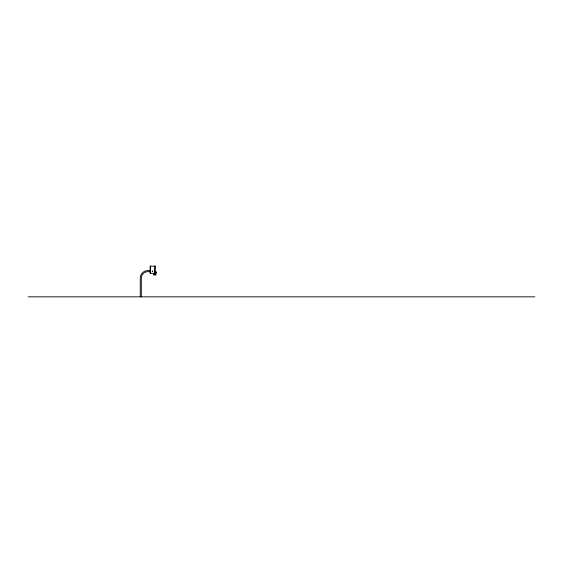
<?xml version="1.0" encoding="UTF-8"?>
<svg xmlns="http://www.w3.org/2000/svg" width="563" height="563" viewBox="0 0 563 563"><rect width="100%" height="100%" fill="white"/><g stroke="black" fill="none" stroke-linecap="round" stroke-linejoin="round"><path stroke-width="0.84" d="M156.232 272.569L156.296 272.386A3.512 3.427 -90 0 0 155.796 274.85L155.824 274.843M155.691 274.85L155.712 274.843A3.512 3.111 -90 0 1 156.148 272.386L156.19 272.077M149.659 270.754C144.923 269.586 140.004 273.337 140.243 278.263L140.243 296.842M149.723 271.83C145.55 270.733 141.081 273.892 141.32 278.291L141.32 296.842M155.015 272.077L156.387 272.077M155.015 272.386L156.387 272.386M153.446 274.843L155.852 274.843M28.15 296.842L534.85 296.842M154.726 266.158L154.726 273.365M150.588 266.158L150.588 273.365M154.107 274.42A3.512 1.626 90 0 1 154.086 274.843A3.512 1.626 -90 0 0 154.121 274.42M154.044 274.42A3.533 1.217 90 0 1 154.03 274.85A3.54 1.217 -90 0 0 154.037 274.42M152.292 271.218C152.657 273.055 153.002 269.74 152.292 271.218M155.184 266.158L150.131 266.158L150.131 273.365L155.184 273.365L155.184 266.158"/></g></svg>
